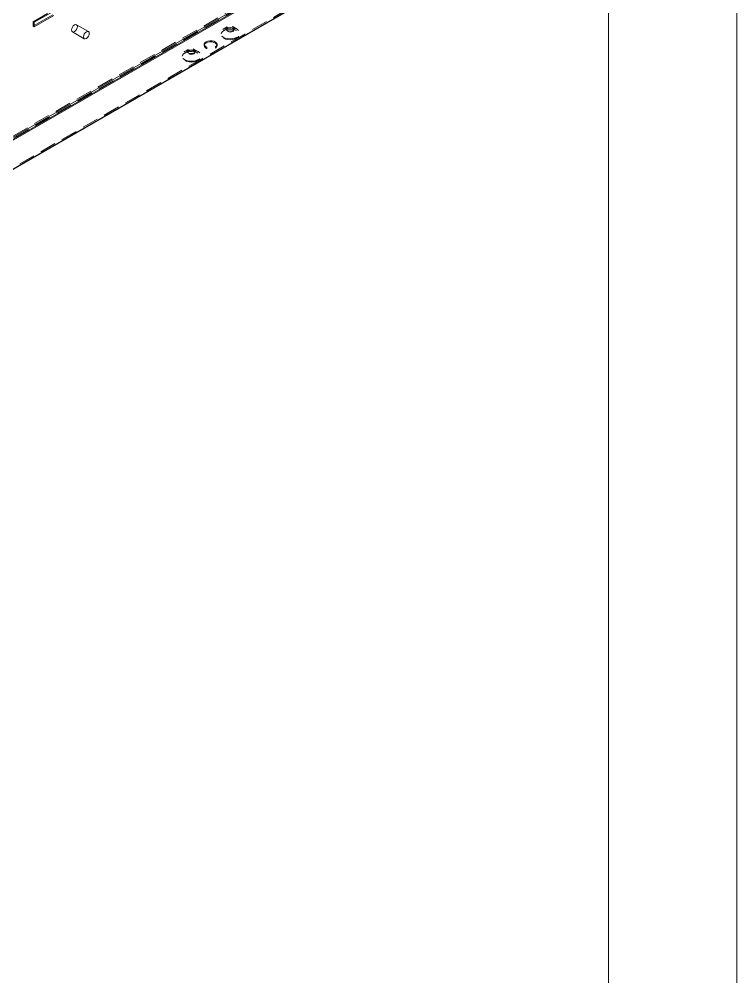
# Model space of a CAD drawing. Header units: millimetres. Extents: x 1 to 4201, y 2 to 2972.
# Drawn here: x 3641 to 4201, y 1023 to 1770 of the extents above; entities that cross this region are included whole.
import ezdxf

# ---------------------------------------------------------------- set-up
doc = ezdxf.new("R2010")
doc.units = ezdxf.units.MM
doc.header["$LTSCALE"] = 10
doc.linetypes.add('HIDDEN', pattern=[1.905, 1.27, -0.635])
doc.layers.add('A-TITLEBLOCK', color=7, linetype='Continuous', lineweight=15)

msp = doc.modelspace()

# ---------------------------------------------------------------- linework, layer by layer
at = {"color": 7, "linetype": 'Continuous', "lineweight": 15}
for p, q in [((3912.821, 1836.088), (3129.953, 1384.148)), ((3913.629, 1835.621), (3130.761, 1383.681)), ((3109.346, 1373.647), (3892.214, 1825.588)), ((3130.524, 1360.761), (3913.393, 1812.702)), ((3130.761, 1361.285), (3913.629, 1813.225)), ((3652.808, 1767.519), (3667.96, 1776.266)), ((3667.152, 1773.233), (3652.808, 1764.953)), ((3667.96, 1772.767), (3652.808, 1764.019)), ((3652.808, 1764.019), (3652.808, 1767.519)), ((3695.023, 1760.269), (3685.73, 1765.634)), ((3682.516, 1760.066), (3691.809, 1754.701))]:
    msp.add_line(p, q, dxfattribs=at)
at = {"color": 7, "linetype": 'HIDDEN', "lineweight": 0}
for p, q in [((3108.538, 1374.114), (3891.406, 1826.054)), ((3109.346, 1372.714), (3892.214, 1824.654)), ((3129.953, 1361.751), (3912.821, 1813.691)), ((3129.953, 1360.818), (3912.821, 1812.758)), ((3652, 1767.985), (3667.152, 1776.733)), ((3652, 1764.486), (3652, 1767.985)), ((3652.808, 1767.519), (3652, 1767.985)), ((3652.808, 1764.953), (3652, 1764.486)), ((3652.808, 1764.019), (3652, 1764.486)), ((3803.188, 1763.851), (3800.157, 1762.1)), ((3810.929, 1762.1), (3807.898, 1763.851)), ((3803.522, 1762.724), (3800.491, 1760.974)), ((3810.595, 1760.974), (3807.564, 1762.724)), ((3785.391, 1750.245), (3785.391, 1749.312)), ((3795.391, 1749.312), (3795.391, 1750.245)), ((3772.883, 1746.356), (3769.852, 1744.606)), ((3773.218, 1745.23), (3770.187, 1743.48)), ((3780.29, 1743.48), (3777.259, 1745.23)), ((3780.625, 1744.606), (3777.594, 1746.356))]:
    msp.add_line(p, q, dxfattribs=at)
at = {"color": 7, "linetype": 'Continuous', "lineweight": 15, "flags": 128}
for points in [[(3681.85, 1761.538), (3682.023, 1762.642), (3682.516, 1763.778), (3683.253, 1764.773), (3684.123, 1765.475), (3684.992, 1765.777), (3685.73, 1765.634)], [(3682.516, 1760.066), (3682.516, 1760.066), (3682.023, 1760.633), (3681.85, 1761.538)], [(3691.143, 1756.173), (3691.316, 1757.277), (3691.809, 1758.413), (3692.546, 1759.408), (3693.416, 1760.11), (3694.286, 1760.412), (3695.023, 1760.269), (3695.516, 1759.702), (3695.689, 1758.797), (3695.516, 1757.693), (3695.023, 1756.557), (3694.286, 1755.562), (3693.416, 1754.86), (3692.546, 1754.558), (3691.809, 1754.701), (3691.316, 1755.268), (3691.143, 1756.173)]]:
    msp.add_lwpolyline(points, dxfattribs=at)
at = {"color": 7, "linetype": 'HIDDEN', "lineweight": 0, "flags": 128}
for points in [[(3685.73, 1765.634), (3685.73, 1765.634), (3686.223, 1765.067), (3686.396, 1764.162), (3686.223, 1763.058), (3685.73, 1761.922), (3684.992, 1760.927), (3684.123, 1760.225), (3683.253, 1759.923), (3682.516, 1760.066)], [(3803.188, 1763.851), (3802.466, 1763.227), (3802.213, 1762.491), (3802.466, 1761.756), (3803.188, 1761.132), (3804.269, 1760.715), (3805.543, 1760.569), (3806.818, 1760.715), (3807.898, 1761.132), (3808.62, 1761.756), (3808.874, 1762.491), (3808.62, 1763.227), (3807.898, 1763.851), (3806.818, 1764.268), (3805.543, 1764.414), (3804.269, 1764.268), (3803.188, 1763.851)], [(3800.158, 1762.101), (3801.735, 1762.8), (3803.572, 1763.239), (3805.543, 1763.389), (3807.514, 1763.239), (3809.351, 1762.8), (3810.929, 1762.101), (3812.139, 1761.19), (3812.9, 1760.13), (3813.159, 1758.992), (3812.9, 1757.854), (3812.139, 1756.794), (3810.929, 1755.883), (3809.351, 1755.184), (3807.514, 1754.745), (3805.543, 1754.595), (3803.572, 1754.745), (3801.735, 1755.184), (3800.158, 1755.883), (3798.947, 1756.794), (3798.186, 1757.854), (3797.927, 1758.992), (3798.186, 1760.13), (3798.947, 1761.19), (3800.158, 1762.101)], [(3800.492, 1755.143), (3802.042, 1754.464), (3803.852, 1754.053), (3805.787, 1753.938), (3807.704, 1754.128), (3809.461, 1754.611), (3810.927, 1755.349), (3811.994, 1756.288), (3812.582, 1757.358), (3812.648, 1758.48), (3812.188, 1759.571), (3811.235, 1760.55), (3809.859, 1761.344), (3808.163, 1761.895), (3806.273, 1762.161), (3804.329, 1762.122), (3802.475, 1761.783), (3800.849, 1761.167), (3799.57, 1760.32), (3798.735, 1759.306), (3798.404, 1758.2), (3798.603, 1757.082), (3799.317, 1756.038), (3800.492, 1755.143)], [(3803.523, 1760.392), (3804.45, 1760.034), (3805.543, 1759.909), (3806.636, 1760.034), (3807.563, 1760.392), (3808.183, 1760.927), (3808.4, 1761.558), (3808.183, 1762.189), (3807.563, 1762.725), (3806.636, 1763.082), (3805.543, 1763.208), (3804.45, 1763.082), (3803.523, 1762.725), (3802.903, 1762.189), (3802.686, 1761.558), (3802.903, 1760.927), (3803.523, 1760.392)], [(3786.855, 1752.286), (3788.195, 1752.838), (3789.772, 1753.109), (3791.417, 1753.07), (3792.95, 1752.724), (3794.206, 1752.11), (3795.049, 1751.294), (3795.386, 1750.364), (3795.183, 1749.421), (3794.46, 1748.567), (3793.296, 1747.896), (3791.817, 1747.478), (3790.184, 1747.361), (3788.573, 1747.556), (3787.159, 1748.042), (3786.095, 1748.767), (3785.497, 1749.652), (3785.429, 1750.602), (3785.899, 1751.512), (3786.855, 1752.286)], [(3786.855, 1751.353), (3788.195, 1751.905), (3789.772, 1752.176), (3791.417, 1752.137), (3792.95, 1751.791), (3794.206, 1751.177), (3795.049, 1750.361), (3795.386, 1749.431), (3795.183, 1748.488), (3794.46, 1747.634), (3793.296, 1746.962), (3791.817, 1746.545), (3790.184, 1746.428), (3788.573, 1746.623), (3787.159, 1747.109), (3786.095, 1747.834), (3785.497, 1748.719), (3785.429, 1749.669), (3785.899, 1750.579), (3786.855, 1751.353)], [(3769.853, 1744.606), (3771.43, 1745.305), (3773.267, 1745.744), (3775.238, 1745.894), (3777.21, 1745.744), (3779.047, 1745.305), (3780.624, 1744.606), (3781.834, 1743.696), (3782.595, 1742.635), (3782.855, 1741.497), (3782.595, 1740.36), (3781.834, 1739.299), (3780.624, 1738.389), (3779.047, 1737.69), (3777.21, 1737.251), (3775.238, 1737.101), (3773.267, 1737.251), (3771.43, 1737.69), (3769.853, 1738.389), (3768.643, 1739.299), (3767.882, 1740.36), (3767.622, 1741.497), (3767.882, 1742.635), (3768.643, 1743.696), (3769.853, 1744.606)], [(3770.188, 1737.649), (3771.738, 1736.97), (3773.547, 1736.558), (3775.482, 1736.443), (3777.399, 1736.634), (3779.156, 1737.116), (3780.622, 1737.854), (3781.689, 1738.793), (3782.277, 1739.864), (3782.344, 1740.986), (3781.883, 1742.077), (3780.93, 1743.056), (3779.554, 1743.85), (3777.859, 1744.4), (3775.969, 1744.666), (3774.025, 1744.628), (3772.171, 1744.288), (3770.544, 1743.672), (3769.266, 1742.826), (3768.43, 1741.812), (3768.1, 1740.705), (3768.299, 1739.588), (3769.012, 1738.543), (3770.188, 1737.649)], [(3772.883, 1746.356), (3772.161, 1745.733), (3771.908, 1744.997), (3772.161, 1744.261), (3772.883, 1743.637), (3773.964, 1743.221), (3775.238, 1743.074), (3776.513, 1743.221), (3777.594, 1743.637), (3778.315, 1744.261), (3778.569, 1744.997), (3778.315, 1745.733), (3777.594, 1746.356), (3776.513, 1746.773), (3775.238, 1746.92), (3773.964, 1746.773), (3772.883, 1746.356)], [(3773.218, 1742.897), (3774.145, 1742.54), (3775.238, 1742.414), (3776.332, 1742.54), (3777.259, 1742.897), (3777.878, 1743.433), (3778.096, 1744.064), (3777.878, 1744.695), (3777.259, 1745.23), (3776.332, 1745.588), (3775.238, 1745.713), (3774.145, 1745.588), (3773.218, 1745.23), (3772.599, 1744.695), (3772.381, 1744.064), (3772.599, 1743.433), (3773.218, 1742.897)]]:
    msp.add_lwpolyline(points, dxfattribs=at)
at = {"layer": 'A-TITLEBLOCK', "linetype": 'Continuous'}
for p, q in [((4200.788, 2.148), (4200.788, 2972.148)), ((4100.634, 2871.753), (4100.634, 101.753))]:
    msp.add_line(p, q, dxfattribs=at)

doc.saveas('drawing.dxf')
